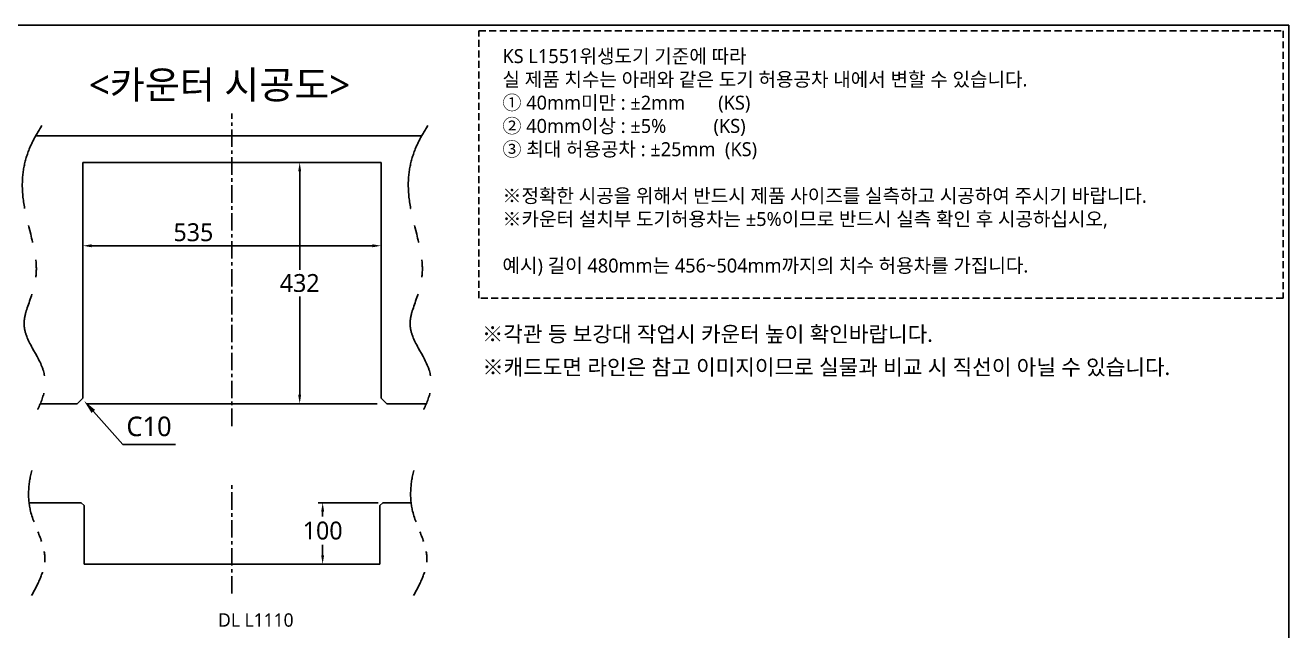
# Model space of a CAD drawing. Extents: x 0 to 3651, y -181 to 2100.
# Drawn here: x 1387 to 3651, y 1016 to 2100 of the extents above; entities that cross this region are included whole.
import ezdxf

# ---------------------------------------------------------------- set-up
doc = ezdxf.new("R2010")
doc.units = 0
doc.header["$LTSCALE"] = 25
doc.header["$MEASUREMENT"] = 0
for name, pattern in [('CENTER', [2, 1.25, -0.25, 0.25, -0.25]), ('DASHED', [0.75, 0.5, -0.25]), ('PHANTOM', [2.5, 1.25, -0.25, 0.25, -0.25, 0.25, -0.25])]:
    doc.linetypes.add(name, pattern=pattern)
doc.layers.get('DEFPOINTS').update_dxf_attribs({"linetype": 'CONTINUOUS'})
for name, color, linetype in [('1', 1, 'CONTINUOUS'), ('2', 2, 'CONTINUOUS'), ('3', 3, 'CONTINUOUS'), ('SA-DOOR', 4, 'CONTINUOUS')]:
    doc.layers.add(name, color=color, linetype=linetype)
doc.styles.add('GHS', font='romans', dxfattribs={"bigfont": 'ghs'})
doc.styles.add('ROMANS', font='romans')
doc.styles.get("Standard").update_dxf_attribs({"font": 'NanumGothic.ttf'})
doc.dimstyles.get("Standard").update_dxf_attribs({"dimtxt": 2.5, "dimasz": 2, "dimexe": 2, "dimexo": 1, "dimgap": 1.5, "dimtad": 1, "dimdec": 0, "dimlfac": 10, "dimrnd": 0.5, "dimzin": 0, "dimdsep": 46, "dimtxsty": 'Standard', "dimcen": 0, "dimclrt": 2, "dimadec": 0, "dimazin": 0, "dimtfac": 1, "dimtdec": 0, "dimtmove": 0, "dimatfit": 3, "dimfxl": 1, "dimtolj": 1, "dimtzin": 0, "dimarcsym": 0})

# ---------------------------------------------------------------- blocks, each defined once
blk = doc.blocks.new('*D7')
at = {"layer": '3', "color": 3, "lineweight": -2, "transparency": 16777216}
for p, q in [((1490, 1440.3), (1490, 1713.2)), ((1506, 1705.2), (2009, 1705.2)), ((2025, 1440.3), (2025, 1713.2))]:
    blk.add_line(p, q, dxfattribs=at)
at = {"layer": '3', "color": 3, "transparency": 16777216}
for points in [[(1506, 1707.8), (1506, 1702.5), (1490, 1705.2)], [(2009, 1707.8), (2009, 1702.5), (2025, 1705.2)]]:
    blk.add_solid(points, dxfattribs=at)
at = {"layer": 'DEFPOINTS', "color": 0, "transparency": 16777216}
for p in [(2025, 1705.2), (1490, 1432.3), (2025, 1432.3)]:
    blk.add_point(p, dxfattribs=at)
at = {"layer": '3', "color": 2, "transparency": 16777216, "insert": (1688.3, 1729.2), "char_height": 32, "attachment_point": 5}
blk.add_mtext('\\A1;535', dxfattribs=at)
blk = doc.blocks.new('*D8')
at = {"layer": '1', "color": 3, "lineweight": -2, "transparency": 16777216}
for p, q in [((2009.5, 1854.3), (1870.8, 1854.3)), ((1878.8, 1838.3), (1878.8, 1662.3)), ((1878.8, 1438.3), (1878.8, 1614.3))]:
    blk.add_line(p, q, dxfattribs=at)
at = {"layer": '1', "color": 3, "transparency": 16777216}
for points in [[(1876.1, 1838.3), (1881.4, 1838.3), (1878.8, 1854.3)], [(1876.1, 1438.3), (1881.4, 1438.3), (1878.8, 1422.3)]]:
    blk.add_solid(points, dxfattribs=at)
at = {"layer": 'DEFPOINTS', "color": 0, "transparency": 16777216}
for p in [(2017.5, 1854.3), (1878.8, 1422.3), (1878.8, 1422.3)]:
    blk.add_point(p, dxfattribs=at)
at = {"layer": '1', "color": 2, "transparency": 16777216, "insert": (1878.8, 1638.3), "char_height": 32, "attachment_point": 5}
blk.add_mtext('\\A1;432', dxfattribs=at)
blk = doc.blocks.new('*D9')
at = {"layer": '1', "color": 3, "lineweight": -2, "transparency": 16777216}
for p, q in [((2019.5, 1245), (1911.9, 1245)), ((1919.9, 1229), (1919.9, 1220.3)), ((1919.9, 1151), (1919.9, 1169.7)), ((2014.5, 1135), (1911.9, 1135))]:
    blk.add_line(p, q, dxfattribs=at)
at = {"layer": '1', "color": 3, "transparency": 16777216}
for points in [[(1917.2, 1229), (1922.6, 1229), (1919.9, 1245)], [(1917.2, 1151), (1922.6, 1151), (1919.9, 1135)]]:
    blk.add_solid(points, dxfattribs=at)
at = {"layer": 'DEFPOINTS', "color": 0, "transparency": 16777216}
for p in [(2027.5, 1245), (1919.9, 1135), (2022.5, 1135)]:
    blk.add_point(p, dxfattribs=at)
at = {"layer": '1', "color": 2, "transparency": 16777216, "insert": (1919.9, 1195), "char_height": 32, "attachment_point": 5}
blk.add_mtext('\\A1;100', dxfattribs=at)

msp = doc.modelspace()

# ---------------------------------------------------------------- linework, layer by layer
at = {"layer": '1', "color": 1, "linetype": 'CENTER'}
msp.add_line((1757.5, 1382.3), (1757.5, 1942.3), dxfattribs=at)
at = {"layer": '1', "linetype": 'CENTER'}
msp.add_line((1757.5, 1082.5), (1757.5, 1277.5), dxfattribs=at)
at = {"layer": '2', "color": 7, "ltscale": 5}
for p in [(1497.5, 1422.3), (2017.5, 1422.3)]:
    msp.add_line(p, (1757.5, 1422.3), dxfattribs=at)
at = {"layer": '3', "color": 7}
for p, q in [((1405.9, 1902.3), (1757.5, 1902.3)), ((2097.5, 1902.3), (1757.5, 1902.3)), ((1490, 1854.3), (1765, 1854.3)), ((2025, 1854.3), (1765, 1854.3)), ((1509.1, 1408.5), (1561.7, 1349)), ((1561.7, 1349), (1656.5, 1349))]:
    msp.add_line(p, q, dxfattribs=at)
at = {"layer": '3', "color": 7, "ltscale": 5}
for p, q in [((1490, 1854.3), (1490, 1432.3)), ((2025, 1854.3), (2025, 1432.3)), ((1490, 1432.3), (1480, 1422.3)), ((2025, 1432.3), (2035, 1422.3)), ((1414.8, 1422.3), (1480, 1422.3)), ((2105.6, 1422.3), (2035, 1422.3)), ((1393.9, 1245), (1487.5, 1245)), ((1487.5, 1245), (1492.5, 1240)), ((2027.5, 1245), (2022.5, 1240)), ((2027.5, 1245), (2078.3, 1245)), ((1492.5, 1240), (1492.5, 1135)), ((2022.5, 1240), (2022.5, 1135)), ((1492.5, 1135), (2022.5, 1135))]:
    msp.add_line(p, q, dxfattribs=at)
at = {"layer": '3', "linetype": 'DASHED'}
msp.add_lwpolyline([(2199.6, 2090), (3640.6, 2090), (3640.6, 1611.2), (2199.6, 1611.2)], close=True, dxfattribs=at)
at = {"layer": '3', "color": 2, "linetype": 'PHANTOM', "ltscale": 5}
for points in [[(1417.1, 1920.3), (1389, 1877.9), (1366.1, 1813.9), (1425.4, 1643.4), (1360.2, 1563), (1433.4, 1485.9), (1420.8, 1432.6), (1407, 1407.9)], [(2108.6, 1920.3), (2080.5, 1877.9), (2057.6, 1813.9), (2117, 1643.4), (2051.7, 1563), (2124.9, 1485.9), (2112.3, 1432.6), (2098.6, 1407.9)]]:
    msp.add_open_spline(points, degree=3, knots=[1.286047, 1.286047, 1.286047, 1.286047, 13.701909, 20.218462, 29.347318, 38.324862, 46.033082, 46.033082, 46.033082, 46.033082], dxfattribs=at)
at = {"layer": '3', "color": 2, "linetype": 'PHANTOM', "ltscale": 3}
for points in [[(1398.7, 1302.6), (1392.5, 1277.7), (1388.8, 1221.7), (1437.3, 1151.7), (1409.8, 1099.8), (1398.5, 1078.6)], [(2083.1, 1302.6), (2076.9, 1277.7), (2073.2, 1221.7), (2121.7, 1151.7), (2094.2, 1099.8), (2082.9, 1078.6)]]:
    msp.add_open_spline(points, degree=3, knots=[6.207628, 6.207628, 6.207628, 6.207628, 13.701909, 23.359282, 30.033981, 30.033981, 30.033981, 30.033981], dxfattribs=at)
at = {"layer": '3', "color": 7}
msp.add_solid([(1505.9, 1405.8), (1512.2, 1411.3), (1492.5, 1427.3)], dxfattribs=at)
at = {"layer": 'SA-DOOR', "color": 7}
msp.add_lwpolyline([(0, 2100), (3650.6, 2100), (3650.6, -181.5), (0, -181.5)], close=True, dxfattribs=at)

# ---------------------------------------------------------------- texts
at = {"layer": '1', "color": 2, "insert": (1800.2, 1034.8), "char_height": 24, "attachment_point": 5}
msp.add_mtext('DL L1110', dxfattribs=at)
at = {"layer": '2', "color": 7, "insert": (2242, 1854.5), "char_height": 25, "attachment_point": 4, "style": 'ROMANS'}
msp.add_mtext('{\\fNanumGothic|b0|i0|c0|p50;KS L1551\\fNanumGothic|b0|i0|c129|p50;위생도기 기준에 따라 \\P실 제품 치수는 아래와 같은 도기 허용공차 내에서 변할 수 있습니다. \\fNanumGothic|b0|i0|c0|p50;\\P\\fNanumGothic|b0|i0|c129|p50;① \\fNanumGothic|b0|i0|c0|p50;40mm\\fNanumGothic|b0|i0|c129|p50;미만 : ±2mm       (KS)\\fNanumGothic|b0|i0|c0|p50; \\P\\fNanumGothic|b0|i0|c129|p50;② \\fNanumGothic|b0|i0|c0|p50;40mm\\fNanumGothic|b0|i0|c129|p50;이상 : ±5%          (KS)\\fNanumGothic|b0|i0|c0|p50;\\P\\fNanumGothic|b0|i0|c129|p50;③ 최대 허용공차 : ±25mm  (KS)\\P\\fNanumGothic|b0|i0|c0|p50;\\P※\\fNanumGothic|b0|i0|c129|p50;정확한 시공을 위해서 반드시 제품 사이즈를 실측하고 시공하여 주시기 바랍니다\\fNanumGothic|b0|i0|c0|p50;.\\fNanumGothic|b0|i0|c129|p50;\\P※카운터 설치부 도기허용차는 ±5%이므로 반드시 실측 확인 후 시공하십시오,\\fNanumGothic|b0|i0|c0|p50;\\P\\P\\fNanumGothic|b0|i0|c129|p50;예시\\fNanumGothic|b0|i0|c0|p50;) \\fNanumGothic|b0|i0|c129|p50;길이 \\fNanumGothic|b0|i0|c0|p50;480mm\\fNanumGothic|b0|i0|c129|p50;는 \\fNanumGothic|b0|i0|c0|p50;456~504mm\\fNanumGothic|b0|i0|c129|p50;까지의 치수 허용차를 가집니다\\fNanumGothic|b0|i0|c0|p50;.}', dxfattribs=at)
at = {"layer": '3', "insert": (1501.2, 2018.4), "char_height": 50, "attachment_point": 1, "style": 'GHS'}
msp.add_mtext_dynamic_manual_height_columns('{\\fNanumGothic|b0|i0|c129|p50;<카운터 시공도>}', width=524.891, gutter_width=13.5, heights=[0], dxfattribs=at)
at = {"layer": '3', "color": 7, "insert": (2205.3, 1561.1), "char_height": 28, "attachment_point": 1, "style": 'GHS'}
msp.add_mtext_dynamic_manual_height_columns('{\\fNanumGothic|b0|i0|c129|p50;※각관 등 보강대 작업시 카운터 높이 확인바랍니다.}', width=909.253, gutter_width=13.5, heights=[0], dxfattribs=at)
at = {"layer": '3', "color": 7, "insert": (2206, 1501.9), "char_height": 28, "width": 1466.614, "attachment_point": 1, "style": 'GHS'}
msp.add_mtext('{\\fNanumGothic|b0|i0|c129|p50;※캐드도면 라인은 참고 이미지이므로 실물과 비교 시 직선이 아닐 수 있습니다.}', dxfattribs=at)
at = {"layer": '3', "color": 2, "insert": (1608.8, 1381.5), "char_height": 35, "attachment_point": 5}
msp.add_mtext('C10', dxfattribs=at)

# ---------------------------------------------------------------- dimensions: what is measured, and where the dimension line sits
at = {"layer": '1'}
dim = msp.add_linear_dim(base=(1878.8, 1422.3), p1=(2017.5, 1854.3), p2=(1878.8, 1422.3), angle=90, dimstyle='Standard', override={"dimscale": 0.8, "dimtxt": 40, "dimasz": 20, "dimexe": 10, "dimexo": 10, "dimgap": 10, "dimtih": 1, "dimtoh": 1, "dimlfac": 1, "dimzin": 8, "dimclrd": 3, "dimclre": 3, "dimarcsym": 1}, dxfattribs=at)
dim.commit()
dim.dimension.update_dxf_attribs({"geometry": '*D8', "text_midpoint": (1878.8, 1638.3)})
dim = msp.add_linear_dim(base=(1919.9, 1135), p1=(2027.5, 1245), p2=(2022.5, 1135), angle=90, text='100', dimstyle='Standard', override={"dimscale": 0.8, "dimtxt": 40, "dimasz": 20, "dimexe": 10, "dimexo": 10, "dimgap": 10, "dimtih": 1, "dimtoh": 1, "dimlfac": 1, "dimzin": 8, "dimclrd": 3, "dimclre": 3, "dimarcsym": 1}, dxfattribs=at)
dim.commit()
dim.dimension.update_dxf_attribs({"geometry": '*D9', "text_midpoint": (1919.9, 1195), "dimtype": 160})
at = {"layer": '3', "color": 7}
dim = msp.add_linear_dim(base=(2025, 1705.2), p1=(1490, 1432.3), p2=(2025, 1432.3), dimstyle='Standard', override={"dimscale": 0.8, "dimtxt": 40, "dimasz": 20, "dimexe": 10, "dimexo": 10, "dimgap": 10, "dimlfac": 1, "dimzin": 8, "dimclrd": 3, "dimclre": 3}, dxfattribs=at)
dim.commit()
dim.dimension.update_dxf_attribs({"geometry": '*D7', "text_midpoint": (1688.3, 1705.2), "dimtype": 160})

doc.saveas('drawing.dxf')
